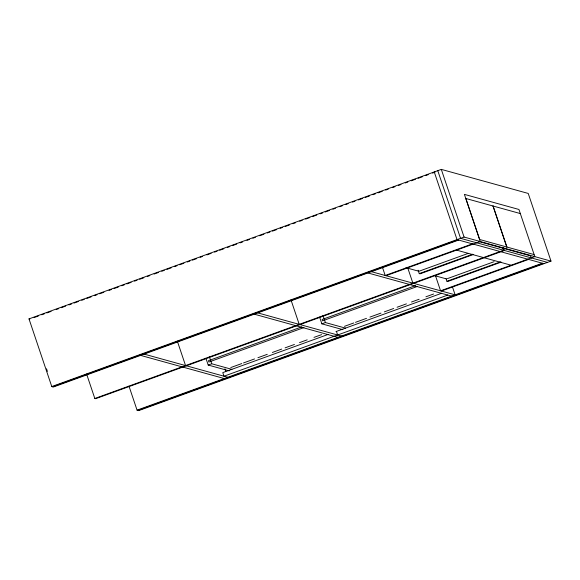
<?xml version="1.0" encoding="UTF-8"?>
<svg xmlns="http://www.w3.org/2000/svg" width="580" height="580" viewBox="0 0 580 580"><rect width="100%" height="100%" fill="white"/><g stroke="black" fill="none" stroke-linecap="round" stroke-linejoin="round"><path stroke-width="0.87" d="M458.642 240.062L53.389 387.005L51.772 386.555L29 318.891L441.308 169.389L528.228 193.444L551 261.109L138.692 410.611L137.069 410.161L128.999 386.178M34.068 317.572L38.323 316.035M41.731 314.795L44.283 313.867M46.835 312.946L51.091 311.402M56.202 309.546L58.754 308.625M61.313 307.697L65.569 306.153M68.969 304.921L71.528 303.993M74.081 303.064L78.336 301.52M81.744 300.288L84.296 299.36M86.848 298.432L91.111 296.895M94.511 295.655L97.07 294.727M99.622 293.806L103.878 292.262M108.989 290.406L111.541 289.485M114.093 288.557L118.349 287.013M121.756 285.781L124.308 284.852M126.868 283.924L131.124 282.38M134.531 281.148L137.083 280.22M139.635 279.292L143.891 277.755M147.298 276.515L149.85 275.587M154.106 274.05L158.369 272.506M161.769 271.266L164.328 270.345M166.881 269.417L171.136 267.873M174.544 266.64L177.096 265.712M179.648 264.785L183.911 263.24M187.311 262.008L189.87 261.08M192.422 260.152L196.678 258.615M200.085 257.375L202.637 256.447M206.893 254.91L211.149 253.366M214.556 252.126L217.108 251.205M219.668 250.277L223.923 248.733M227.331 247.5L229.883 246.573M232.435 245.644L236.691 244.1M240.098 242.868L242.65 241.94M246.906 240.395L249.465 239.475M252.865 238.235L255.425 237.307M259.68 235.77L263.936 234.226M267.344 232.986L269.896 232.065M272.448 231.137L276.711 229.593M280.111 228.361L282.67 227.432M285.222 226.505L289.478 224.96M292.885 223.728L295.438 222.8M299.693 221.256L302.245 220.335M305.653 219.095L309.909 217.551M312.468 216.63L316.724 215.086M320.124 213.846L322.683 212.925M325.235 211.997L329.491 210.453M332.898 209.22L335.45 208.292M339.706 206.748L342.265 205.82M345.665 204.588L348.225 203.66M352.481 202.115L355.032 201.195M358.44 199.955L362.696 198.411M365.248 197.49L369.504 195.946M372.911 194.706L375.463 193.785M378.022 192.857L382.278 191.313M385.685 190.081L388.238 189.152M392.493 187.608L395.045 186.68M398.453 185.448L401.005 184.52M405.268 182.975L407.82 182.055M411.227 180.815L415.483 179.271M418.035 178.35L422.291 176.806M425.698 175.566L428.25 174.645M432.506 173.101L435.065 172.173L434.253 171.948L457.025 239.612L543.946 263.661M51.772 386.555L464.08 237.053L551 261.109M52.577 386.78L457.83 239.837M472.396 243.868L385.2 275.486L382.336 266.974M386.004 275.71L480.262 241.534L464.391 194.373L518.948 209.467L534.818 256.628L440.561 290.805L435.406 275.486M468.118 253.424L418.883 271.273L405.964 267.699M418.108 270.215L419.246 273.608L472.729 254.214M473.541 254.439L420.058 273.832L419.246 273.608M86.587 373.998L94.823 398.474L503.607 250.248L502.751 247.696M301.817 326.852L208.438 360.709L208.887 362.043L303.964 327.57M415.483 285.635L322.103 319.493L322.552 320.827L417.629 286.353M205.922 358.266L208.206 365.052L211.729 363.776L231.927 369.358M319.58 317.05L321.864 323.836L325.394 322.56L345.593 328.149M447.412 278.625L494.102 261.696M446.078 278.719L446.934 281.264L500.417 261.877M501.221 262.102L447.738 281.488L446.934 281.264M441.373 291.029L528.568 259.412M230.775 367.553L241.809 363.551M243.506 362.942L254.54 358.94M257.94 357.708L267.279 354.322M272.368 352.473L281.706 349.087M285.099 347.855L294.437 344.469M299.534 342.62L307.175 339.851M313.969 337.393L321.603 334.624M344.433 326.344L353.771 322.958M355.475 322.342L366.509 318.34M369.902 317.108L380.937 313.106M384.337 311.873L393.675 308.488M397.068 307.255L406.406 303.869M411.495 302.028L419.137 299.258M425.93 296.793L433.572 294.024M328.294 334.363L222.778 372.621L223.989 376.21L447.782 295.06M335.95 331.586L441.467 293.32M137.069 410.161L542.322 263.219M137.881 410.386L543.134 263.443M520.238 213.542L465.863 198.498L479.667 239.504L534.035 254.555M478.681 241.49L530.504 255.831M547.469 262.385L460.556 238.329L437.784 170.672M456.576 250.118L511.125 265.219M434.507 275.601L446.564 278.937M371.439 271.679L455.126 294.836L452.545 287.18M367.916 272.955L453.212 296.561M321.864 323.836L342.903 329.657M257.781 312.895L342.272 336.277M254.25 314.171L338.742 337.553M208.206 365.052L229.238 370.874M29 318.891L29.812 319.116M144.115 354.104L229.419 377.711M140.592 355.388L224.271 378.544M94.823 398.474L95.635 398.692L504.419 250.473L503.556 247.921M530.424 255.331L531.287 257.904M493.094 206.03L506.898 247.044M493.007 206.009L506.804 247.015M441.308 169.389L464.08 237.053M407.762 267.945L412.88 283.142M336.443 331.405L337.647 334.993M322.995 315.433L325.394 322.56M290.979 299.875L299.215 324.358M224.938 368.757L225.794 371.309M209.337 356.649L211.729 363.776M177.313 341.083L185.556 365.574M46.531 368.793L47.393 371.367"/></g></svg>
